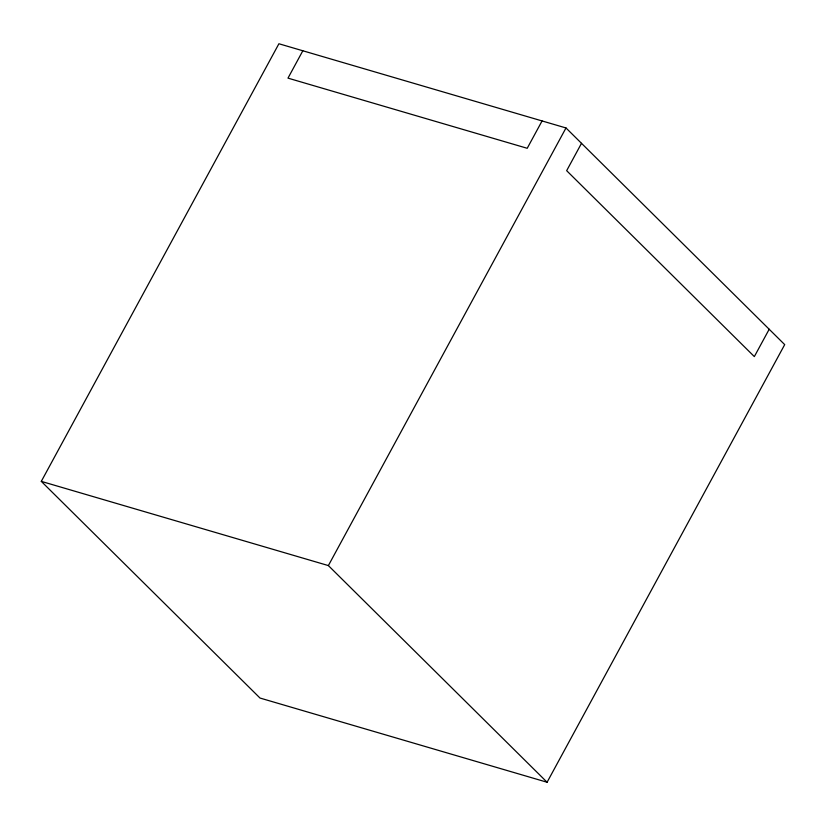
<?xml version="1.0" encoding="UTF-8"?>
<svg xmlns="http://www.w3.org/2000/svg" width="826" height="826" viewBox="0 0 826 826"><rect width="100%" height="100%" fill="white"/><g stroke="black" fill="none" stroke-linecap="round" stroke-linejoin="round"><path stroke-width="1.24" d="M41.3 481.382L278.909 43.757L565.996 127.958L784.7 344.618L547.091 782.243L260.004 698.042L41.3 481.382L328.376 565.583L547.091 782.243M302.832 50.778L287.985 78.129L527.215 148.288L542.073 120.937M328.376 565.583L565.996 127.958M581.504 143.321L566.657 170.672L754.334 356.595L769.192 329.244"/></g></svg>
